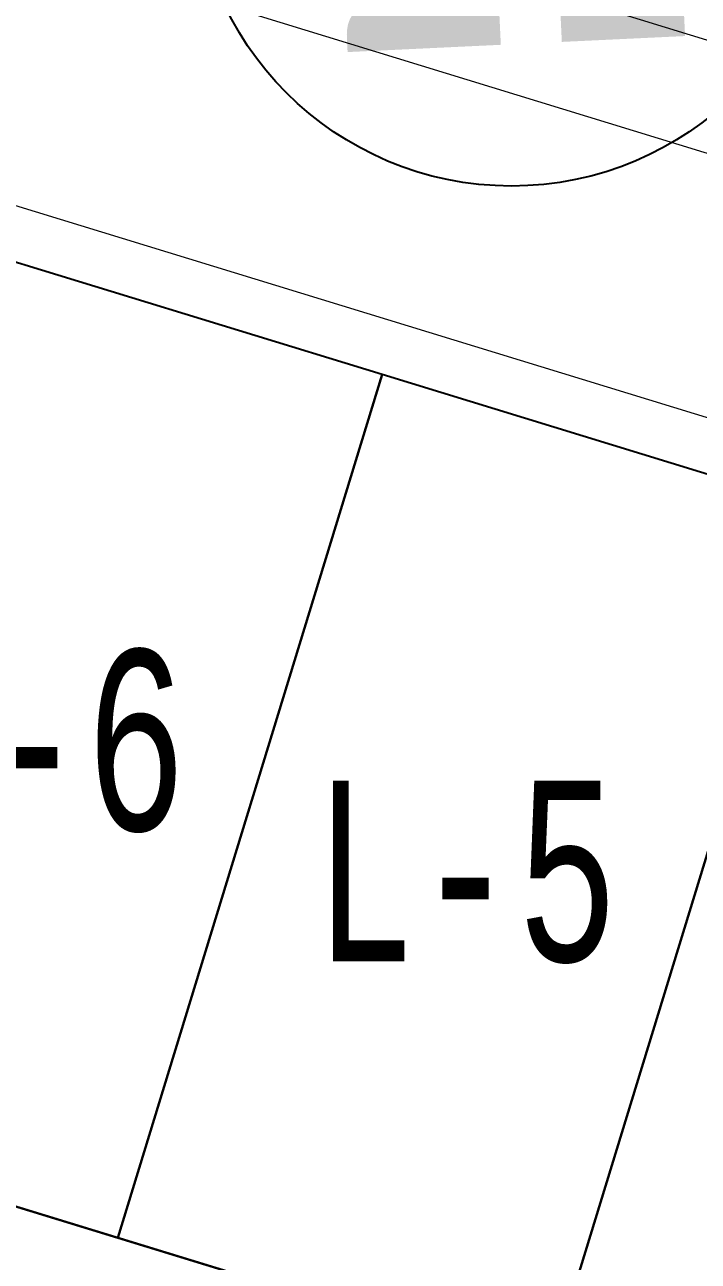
# Model space of a CAD drawing. Header units: millimetres. Extents: x 474016 to 477875, y 2288607 to 2292200.
# Drawn here: x 474368.22 to 474386.88, y 2289992.93 to 2290027.17 of the extents above; entities that cross this region are included whole.
import ezdxf
from ezdxf.enums import TextEntityAlignment as Align

# ---------------------------------------------------------------- set-up
doc = ezdxf.new("R2010")
doc.units = ezdxf.units.MM
doc.header["$LTSCALE"] = 50
for name, color, linetype, lineweight in [('BANQUETA', 251, 'Continuous', 5), ('JARDINES', 98, 'Continuous', 13), ('LOTES', 6, 'Continuous', 15), ('MANZANAS', 4, 'Continuous', 15), ('NO DE MZ', 3, 'Continuous', 18)]:
    doc.layers.add(name, color=color, linetype=linetype, lineweight=lineweight)
doc.layers.add('CVL_LOTIF', color=1, linetype='Continuous')
doc.layers.add('MZ Y LT', color=7, linetype='Continuous', lineweight=13, true_color=0x0d2bf2)
doc.styles.add('Legend', font='calibri.ttf')
doc.styles.add('MONOTXT4', font='MONOTXT4.shx', dxfattribs={"width": 0.55})

msp = doc.modelspace()

# ---------------------------------------------------------------- linework, layer by layer
at = {"color": 3}
msp.add_circle((474381.706, 2290031.52), 8.813, dxfattribs=at)
at = {"layer": 'BANQUETA'}
msp.add_lwpolyline([(474279.834, 2289910.071), (474399.347, 2289873.442, 0.414214), (474401.845, 2289874.768), (474439.647, 2289998.105, 0.414214), (474438.321, 2290000.603), (474318.808, 2290037.233)], format="xyb", dxfattribs=at)
at = {"layer": 'CVL_LOTIF'}
for points in [[(474378.125, 2290017.484), (474366.174, 2290021.147), (474358.848, 2289997.244), (474370.799, 2289993.581)], [(474390.076, 2290013.821), (474378.125, 2290017.484), (474370.799, 2289993.581), (474382.751, 2289989.918)], [(474402.028, 2290010.158), (474390.076, 2290013.821), (474382.751, 2289989.918), (474394.702, 2289986.255)], [(474430.556, 2289975.266), (474311.043, 2290011.896), (474287.6, 2289935.408), (474299.551, 2289931.745), (474311.502, 2289928.082), (474323.454, 2289924.419), (474335.405, 2289920.756), (474347.356, 2289917.093), (474359.308, 2289913.43), (474371.259, 2289909.767), (474383.21, 2289906.104), (474395.161, 2289902.441), (474407.113, 2289898.778)]]:
    msp.add_lwpolyline(points, close=True, dxfattribs=at)
at = {"layer": 'JARDINES'}
msp.add_lwpolyline([(474442.284, 2290009.848, -0.388075), (474441.405, 2290006.979), (474333.366, 2290040.093, -0.386646), (474334.245, 2290042.961)], format="xyb", close=True, dxfattribs=at)
at = {"layer": 'LOTES'}
for p, q in [((474370.799, 2289993.581), (474378.125, 2290017.484)), ((474382.751, 2289989.918), (474390.076, 2290013.821))]:
    msp.add_line(p, q, dxfattribs=at)
at = {"layer": 'MANZANAS'}
msp.add_line((474430.556, 2289975.266), (474311.043, 2290011.896), dxfattribs=at)

# ---------------------------------------------------------------- texts
at = {"layer": 'MZ Y LT', "lineweight": 13, "style": 'MONOTXT4', "width": 0.65}
for s, p in [('L-6', (474368.487, 2290007.364)), ('L-5', (474380.438, 2290003.701))]:
    msp.add_text(s, height=5, dxfattribs=at).set_placement(p, align=Align.MIDDLE)
at = {"layer": 'NO DE MZ', "lineweight": 9, "style": 'Legend', "width": 0.65}
msp.add_text('21', height=10, rotation=2.7155, dxfattribs=at).set_placement((474381.602, 2290031.69), align=Align.MIDDLE)

doc.saveas('drawing.dxf')
